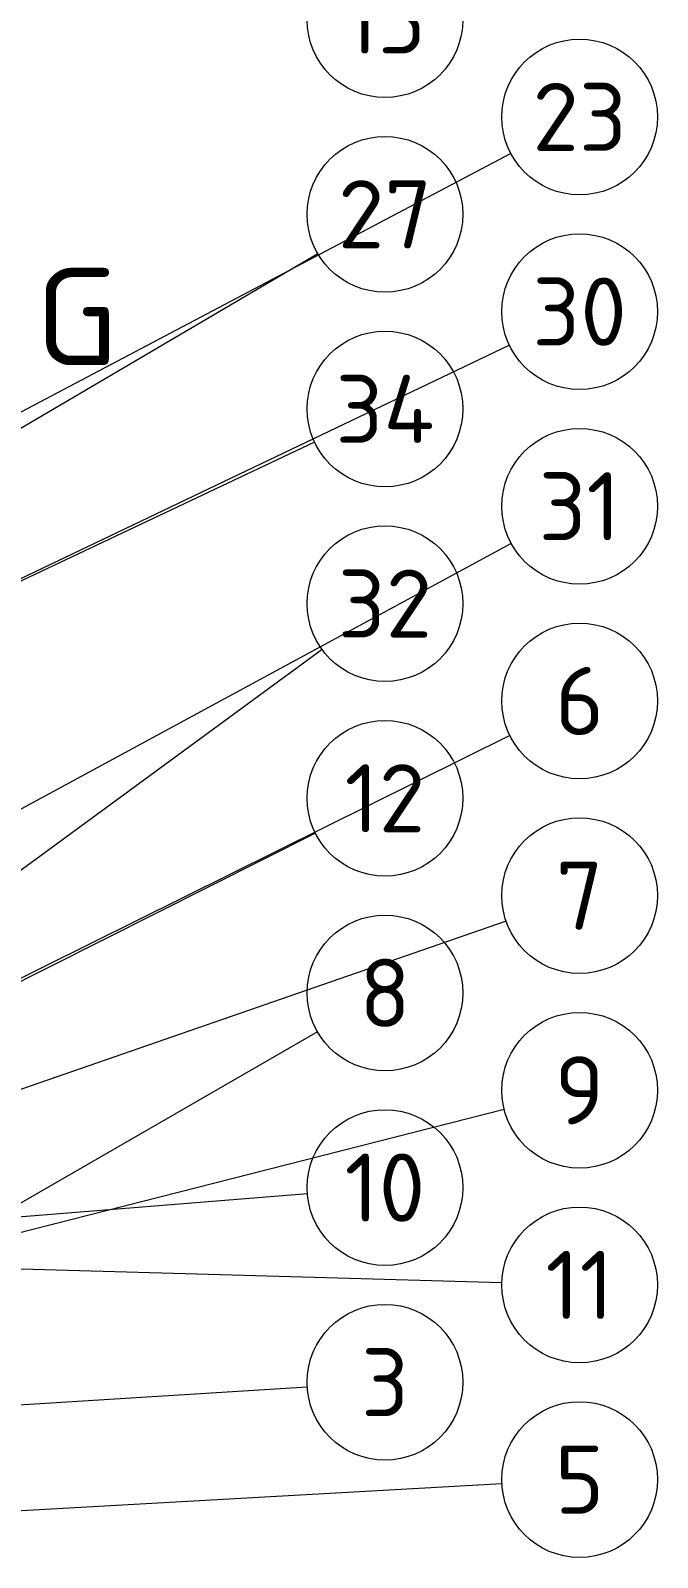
# Model space of a CAD drawing. Header units: millimetres. Extents: x 0 to 2382, y 0 to 420.
# Drawn here: x 187 to 219.2, y 214.2 to 292.6 of the extents above; entities that cross this region are included whole.
import ezdxf
from ezdxf.enums import TextEntityAlignment as Align

# ---------------------------------------------------------------- set-up
doc = ezdxf.new("R2010")
doc.units = ezdxf.units.MM
doc.layers.add('06-TEXTO', color=7, linetype='CONTINUOUS', lineweight=25)
doc.layers.add('08-FINA', color=5, linetype='CONTINUOUS', lineweight=18)
doc.styles.add('ISO3098', font='isocpeur.ttf')

msp = doc.modelspace()

# ---------------------------------------------------------------- linework, layer by layer
at = {"layer": '08-FINA'}
for p, q in [((211.654, 286.341), (161.791, 260.003)), ((201.742, 281.183), (161.791, 257.709)), ((211.581, 276.486), (161.791, 252.709)), ((201.574, 271.501), (161.791, 252.709)), ((211.674, 266.304), (161.791, 239.284)), ((201.963, 260.847), (172.503, 239.284)), ((211.608, 256.431), (161.791, 231.709)), ((201.617, 251.412), (161.791, 231.379)), ((211.411, 246.9), (161.791, 229.709)), ((201.726, 241.21), (181.791, 229.709)), ((211.314, 237.223), (181.791, 229.709)), ((201.204, 232.888), (161.791, 229.709)), ((211.192, 228.322), (161.791, 229.709)), ((201.199, 222.961), (167.391, 220.859)), ((211.197, 217.985), (161.791, 215.209))]:
    msp.add_line(p, q, dxfattribs=at)
for centre in [(205.191, 293.209), (215.191, 288.209), (205.191, 283.209), (215.191, 278.209), (205.191, 273.209), (215.191, 268.209), (205.191, 263.209), (215.191, 258.209), (205.191, 253.209), (215.191, 248.209), (205.191, 243.209), (215.191, 238.209), (205.191, 233.209), (215.191, 228.209), (205.191, 223.209), (215.191, 218.209)]:
    msp.add_circle(centre, 4, dxfattribs=at)

# ---------------------------------------------------------------- texts
at = {"layer": '06-TEXTO', "style": 'ISO3098'}
for s, height, p in [('13', 3.5, (205.191, 293.209)), ('23', 3.5, (215.191, 288.209)), ('27', 3.5, (205.191, 283.209)), ('G', 5, (189.357, 277.947)), ('30', 3.5, (215.191, 278.209)), ('34', 3.5, (205.191, 273.209)), ('31', 3.5, (215.191, 268.209)), ('32', 3.5, (205.191, 263.209)), ('6', 3.5, (215.191, 258.209)), ('12', 3.5, (205.191, 253.209)), ('7', 3.5, (215.191, 248.209)), ('8', 3.5, (205.191, 243.209)), ('9', 3.5, (215.191, 238.209)), ('10', 3.5, (205.191, 233.209)), ('11', 3.5, (215.191, 228.209)), ('3', 3.5, (205.191, 223.209)), ('5', 3.5, (215.191, 218.209))]:
    msp.add_text(s, height=height, dxfattribs=at).set_placement(p, align=Align.MIDDLE_CENTER)

doc.saveas('drawing.dxf')
